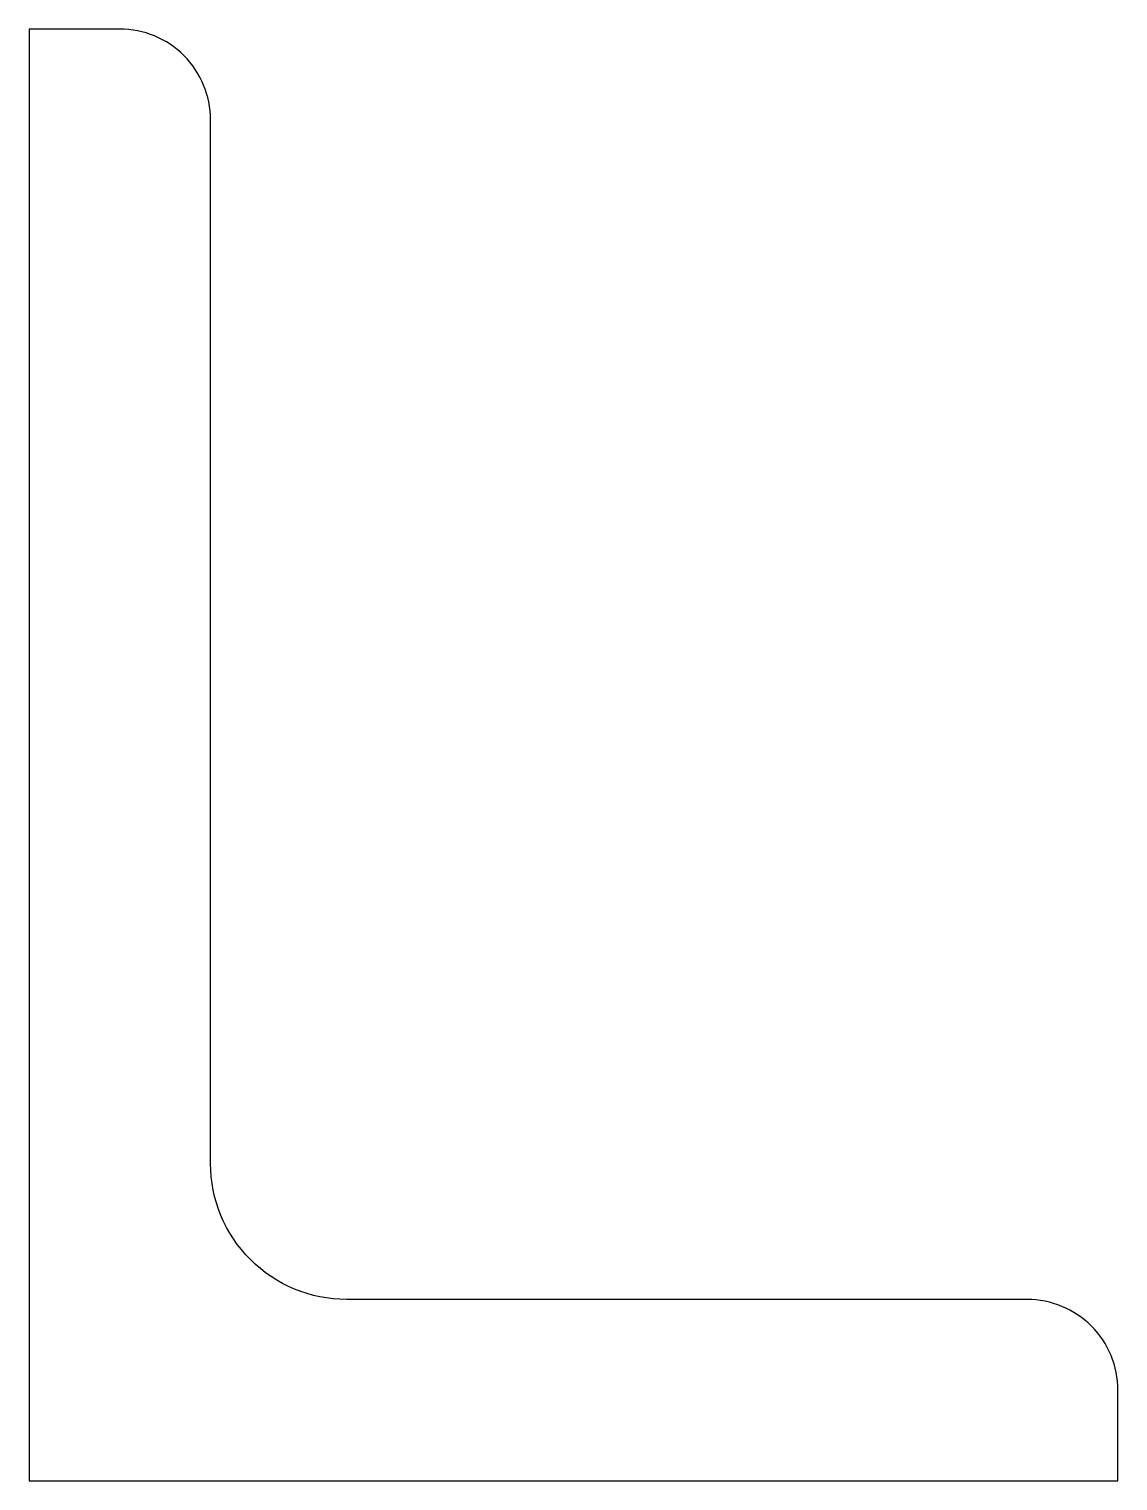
# Model space of a CAD drawing. Header units: inches. Extents: x -1.5 to 1.5, y -2 to 2.
import ezdxf

# ---------------------------------------------------------------- set-up
doc = ezdxf.new("R2010")
doc.units = ezdxf.units.IN
doc.layers.add('steel', color=7, linetype='Continuous')

msp = doc.modelspace()

# ---------------------------------------------------------------- linework, layer by layer
at = {"layer": 'steel'}
msp.add_lwpolyline([(-1.5, -2), (1.5, -2), (1.5, -1.75, 0.414214), (1.25, -1.5), (-0.625, -1.5, -0.414214), (-1, -1.125), (-1, 1.75, 0.414214), (-1.25, 2), (-1.5, 2), (-1.5, -2)], format="xyb", dxfattribs=at)

doc.saveas('drawing.dxf')
